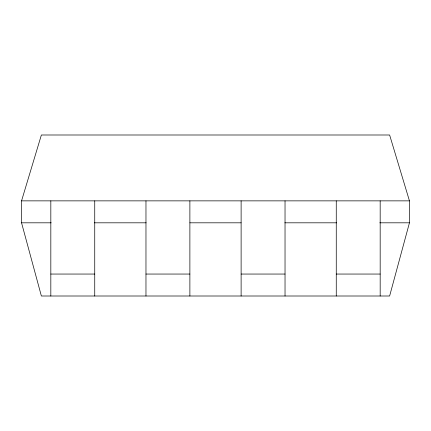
<?xml version="1.0" encoding="UTF-8"?>
<svg xmlns="http://www.w3.org/2000/svg" width="431" height="431" viewBox="0 0 431 431"><rect width="100%" height="100%" fill="white"/><g stroke="black" fill="none" stroke-linecap="round" stroke-linejoin="round"><path stroke-width="0.65" d="M409.45 222.816L389.624 296.005L41.376 296.005L21.55 222.816L21.55 200.862L41.376 134.995L389.624 134.995L409.45 200.862L409.45 222.816L379.819 222.816M21.55 200.862L409.45 200.862M21.55 222.816L51.181 222.816M94.281 222.816L146.136 222.816M189.909 222.816L241.091 222.816M284.864 222.816L336.719 222.816M50.826 274.051L94.739 274.051M145.969 274.051L189.882 274.051M241.118 274.051L285.031 274.051M336.261 274.051L380.174 274.051M380.174 200.862L380.174 296.005M336.261 200.862L336.261 296.005M285.031 200.862L285.031 296.005M241.118 200.862L241.118 296.005M189.882 200.862L189.882 296.005M145.969 200.862L145.969 296.005M94.739 200.862L94.739 296.005M50.826 200.862L50.826 296.005"/></g></svg>
